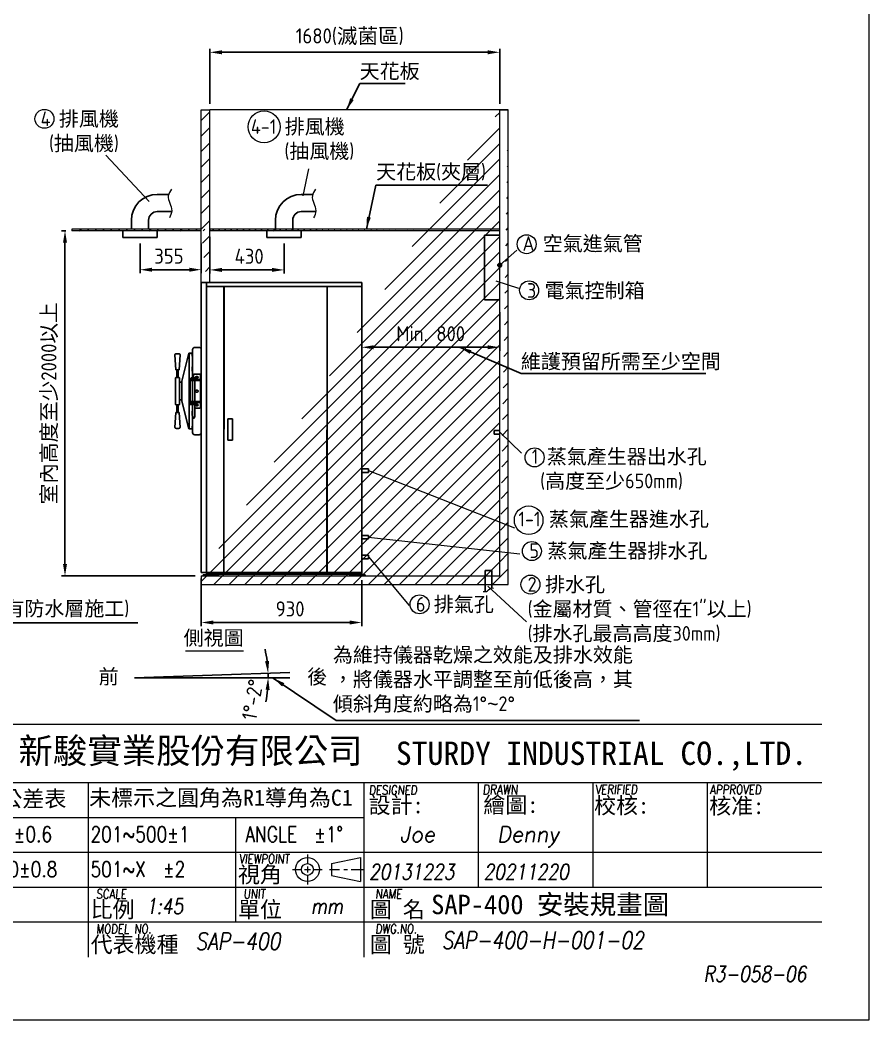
# Model space of a CAD drawing. Header units: millimetres. Extents: x -226924 to 27885, y 103 to 13773.
# Drawn here: x 22963 to 27885, y 103 to 5896 of the extents above; entities that cross this region are included whole.
import ezdxf

# ---------------------------------------------------------------- set-up
doc = ezdxf.new("R2010")
doc.units = ezdxf.units.MM
doc.linetypes.add('HIDDEN', pattern=[9.525, 6.35, -3.175])
doc.layers.get('0').update_dxf_attribs({"lineweight": 25})
for name, color, linetype, lineweight in [('D', 3, 'Continuous', 9), ('F', 7, 'Continuous', 15), ('H', 2, 'HIDDEN', 15), ('S', 4, 'Continuous', 15), ('T', 4, 'Continuous', 15)]:
    doc.layers.add(name, color=color, linetype=linetype, lineweight=lineweight)
doc.styles.get("Standard").update_dxf_attribs({"font": 'KAIU.TTF'})
doc.styles.add('STU25', font='isocp2.shx')
doc.styles.add('Text', font='romans.shx', dxfattribs={"width": 0.8, "oblique": 10})
doc.dimstyles.new('STU25', dxfattribs={"dimscale": 35, "dimtxt": 2.5, "dimasz": 2, "dimexe": 0.6, "dimexo": 1, "dimgap": 1, "dimtad": 1, "dimdsep": 46, "dimtxsty": 'STU25', "dimcen": 2, "dimazin": 2, "dimtfac": 1, "dimtmove": 0, "dimatfit": 3, "dimfxl": 0, "dimtolj": 1, "dimtzin": 0, "dimarcsym": 0})
doc.dimstyles.new('STU25$7', dxfattribs={"dimscale": 35, "dimtxt": 2.5, "dimasz": 2, "dimexe": 1.25, "dimexo": 0.625, "dimgap": 1, "dimtad": 0, "dimdec": 4, "dimdsep": 46, "dimtxsty": 'STU25', "dimcen": 2.5, "dimazin": 2, "dimtfac": 1, "dimtdec": 4, "dimtmove": 0, "dimatfit": 3, "dimfxl": 0, "dimtolj": 1, "dimtzin": 0, "dimarcsym": 0})

# ---------------------------------------------------------------- blocks, each defined once
blk = doc.blocks.new('*D4')
at = {"layer": 'D', "color": 0, "lineweight": -2}
for start, end in [(7.18063, 12.36126), (0, 2), (349.63874, 354.81937)]:
    blk.add_arc((23627, 2085.6), 774.4, start, end, dxfattribs=at)
at = {"layer": 'D', "color": 0}
for points in [[(24383.7, 2181.5), (24407, 2183.3), (24401, 2112.6)], [(24409.9, 2015.1), (24386.6, 2016.2), (24401.4, 2085.6)]]:
    blk.add_solid(points, dxfattribs=at)
at = {"layer": 'Defpoints', "color": 0}
for p in [(23627, 2085.6), (23627, 2085.6), (24401.2, 2103.6), (24527.5, 2117), (24528, 2085.6)]:
    blk.add_point(p, dxfattribs=at)
at = {"layer": 'D', "color": 0, "insert": (24311.1, 1959.1), "char_height": 87.5, "attachment_point": 5, "rotation": 79.52599, "style": 'STU25'}
blk.add_mtext('1%%D-2%%D', dxfattribs=at)
blk = doc.blocks.new('*D5')
at = {"layer": 'D', "color": 0, "lineweight": -2}
for p, q in [((24063.8, 4640.4), (24063.8, 4427.4)), ((24493.8, 4601.2), (24493.8, 4427.4)), ((24133.8, 4448.4), (24423.8, 4448.4))]:
    blk.add_line(p, q, dxfattribs=at)
at = {"layer": 'D', "color": 0}
for points in [[(24133.8, 4460.1), (24133.8, 4436.8), (24063.8, 4448.4)], [(24423.8, 4436.8), (24423.8, 4460.1), (24493.8, 4448.4)]]:
    blk.add_solid(points, dxfattribs=at)
at = {"layer": 'Defpoints', "color": 0}
for p in [(24063.8, 4675.4), (24493.8, 4636.2), (24493.8, 4448.4)]:
    blk.add_point(p, dxfattribs=at)
at = {"layer": 'D', "color": 0, "insert": (24291.3, 4527.2), "char_height": 87.5, "attachment_point": 5, "style": 'STU25'}
blk.add_mtext('\\A1;430', dxfattribs=at)
blk = doc.blocks.new('*D7')
at = {"layer": 'D', "color": 0, "lineweight": -2}
for p, q in [((23228.8, 4675.4), (23202.8, 4675.4)), ((23223.8, 2745.4), (23223.8, 4605.4)), ((23978.8, 2675.4), (23202.8, 2675.4))]:
    blk.add_line(p, q, dxfattribs=at)
at = {"layer": 'D', "color": 0}
for points in [[(23235.5, 4605.4), (23212.2, 4605.4), (23223.8, 4675.4)], [(23212.2, 2745.4), (23235.5, 2745.4), (23223.8, 2675.4)]]:
    blk.add_solid(points, dxfattribs=at)
at = {"layer": 'Defpoints', "color": 0}
for p in [(23223.8, 4675.4), (23263.8, 4675.4), (24013.8, 2675.4)]:
    blk.add_point(p, dxfattribs=at)
at = {"layer": 'D', "color": 0, "insert": (23135.4, 3675.4), "char_height": 87.5, "attachment_point": 5, "rotation": 90, "style": 'STU25'}
blk.add_mtext('\\A1;{\\f標楷體|b0|i0|c136|p65;室內高度至少}2000{\\f標楷體|b0|i0|c136|p65;以上}', dxfattribs=at)
blk = doc.blocks.new('*D11')
at = {"layer": 'D', "color": 0, "lineweight": -2}
for p, q in [((24943.8, 4341.4), (24943.8, 3979.2)), ((25743.8, 4203.9), (25743.8, 3979.2)), ((25013.8, 4000.2), (25673.8, 4000.2))]:
    blk.add_line(p, q, dxfattribs=at)
at = {"layer": 'D', "color": 0}
for points in [[(25013.8, 4011.9), (25013.8, 3988.5), (24943.8, 4000.2)], [(25673.8, 3988.5), (25673.8, 4011.9), (25743.8, 4000.2)]]:
    blk.add_solid(points, dxfattribs=at)
at = {"layer": 'Defpoints', "color": 0}
for p in [(24943.8, 4376.4), (25743.8, 4238.9), (25743.8, 4000.2)]:
    blk.add_point(p, dxfattribs=at)
at = {"layer": 'D', "color": 0, "insert": (25343.8, 4078.9), "char_height": 87.5, "attachment_point": 5, "style": 'STU25'}
blk.add_mtext('\\A1;{\\Fisocp2.shx;Min. 800}', dxfattribs=at)
blk = doc.blocks.new('*D12')
at = {"layer": 'D', "color": 0, "lineweight": -2}
for p, q in [((24063.8, 5410.4), (24063.8, 5730.1)), ((24133.8, 5709.1), (25673.8, 5709.1)), ((25743.8, 5410.4), (25743.8, 5730.1))]:
    blk.add_line(p, q, dxfattribs=at)
at = {"layer": 'D', "color": 0}
for points in [[(24133.8, 5720.7), (24133.8, 5697.4), (24063.8, 5709.1)], [(25673.8, 5697.4), (25673.8, 5720.7), (25743.8, 5709.1)]]:
    blk.add_solid(points, dxfattribs=at)
at = {"layer": 'Defpoints', "color": 0}
for p in [(25743.8, 5709.1), (24063.8, 5375.4), (25743.8, 5375.4)]:
    blk.add_point(p, dxfattribs=at)
at = {"layer": 'D', "color": 0, "insert": (24874.4, 5799.2), "char_height": 87.5, "attachment_point": 5, "style": 'STU25'}
blk.add_mtext('\\A1;1680({\\f標楷體|b0|i0|c136|p65;滅菌區})', dxfattribs=at)
blk = doc.blocks.new('*D14')
at = {"layer": 'D', "color": 0, "lineweight": -2}
for p, q in [((24013.8, 2660.4), (24013.8, 2384.8)), ((24943.8, 2651.4), (24943.8, 2384.8)), ((24083.8, 2405.8), (24873.8, 2405.8))]:
    blk.add_line(p, q, dxfattribs=at)
at = {"layer": 'D', "color": 0}
for points in [[(24083.8, 2417.4), (24083.8, 2394.1), (24013.8, 2405.8)], [(24873.8, 2394.1), (24873.8, 2417.4), (24943.8, 2405.8)]]:
    blk.add_solid(points, dxfattribs=at)
at = {"layer": 'Defpoints', "color": 0}
for p in [(24013.8, 2695.4), (24943.8, 2686.4), (24943.8, 2405.8)]:
    blk.add_point(p, dxfattribs=at)
at = {"layer": 'D', "color": 0, "insert": (24528.8, 2484.5), "char_height": 87.5, "attachment_point": 5, "style": 'STU25'}
blk.add_mtext('\\A1;930', dxfattribs=at)
blk = doc.blocks.new('*D17')
at = {"layer": 'D', "color": 0, "lineweight": -2}
for p, q in [((23658.8, 4601.2), (23658.8, 4428.6)), ((24013.8, 4601.2), (24013.8, 4428.6)), ((23728.8, 4449.6), (23943.8, 4449.6))]:
    blk.add_line(p, q, dxfattribs=at)
at = {"layer": 'D', "color": 0}
for points in [[(23728.8, 4461.2), (23728.8, 4437.9), (23658.8, 4449.6)], [(23943.8, 4437.9), (23943.8, 4461.2), (24013.8, 4449.6)]]:
    blk.add_solid(points, dxfattribs=at)
at = {"layer": 'Defpoints', "color": 0}
for p in [(23658.8, 4636.2), (24013.8, 4636.2), (24013.8, 4449.6)]:
    blk.add_point(p, dxfattribs=at)
at = {"layer": 'D', "color": 0, "insert": (23826.3, 4528.3), "char_height": 87.5, "attachment_point": 5, "style": 'STU25'}
blk.add_mtext('\\A1;355', dxfattribs=at)
blk = doc.blocks.new('新駿LOGO')
at = {"attachment_point": 1, "style": 'STU25'}
for s, insert, char_height in [('{\\f標楷體|b0|i0|c136|p65;新駿實業股份有限公司}', (-504.12, -439.33), 3.25), ('{\\f標楷體|b0|i0|c136|p65;STURDY\\H0.9667x; \\H1.034x;INDUSTRIAL CO.,LTD.}', (-455.51, -439.78), 3)]:
    blk.add_mtext(s, dxfattribs=dict(at, insert=insert, char_height=char_height))
blk = doc.blocks.new('H421')
at = {"layer": 'F', "color": 7}
for p, q in [((155.91, 38.09), (286.91, 38.09)), ((211.36, 38.09), (286.91, 38.09)), ((155.91, 30.59), (286.91, 30.59)), ((192.41, 30.59), (192.41, 17.09)), ((242.66, 30.59), (242.66, 17.09)), ((257.41, 30.59), (257.41, 17.09)), ((272.16, 30.59), (272.16, 17.09)), ((155.91, 26.09), (227.91, 26.09)), ((211.41, 26.09), (211.41, 17.09)), ((155.91, 21.59), (286.91, 21.59)), ((214.91, 21.59), (286.91, 21.59)), ((227.91, 21.59), (286.91, 21.59)), ((155.91, 17.09), (286.91, 17.09)), ((211.41, 17.09), (211.41, 12.59)), ((227.91, 17.09), (227.91, 8.09)), ((286.91, 12.59), (155.91, 12.59))]:
    blk.add_line(p, q, dxfattribs=at)
at = {"layer": 'F'}
for p, q in [((227.91, 30.59), (227.91, 17.09)), ((192.41, 17.09), (192.41, 8.09))]:
    blk.add_line(p, q, dxfattribs=at)
at = {"layer": 'F', "color": 0}
for p, q in [((220.66, 21.32), (220.66, 20.14)), ((223.77, 20.14), (227.5, 20.92)), ((227.5, 20.92), (227.5, 17.84)), ((218.72, 19.38), (219.89, 19.38)), ((220.27, 19.38), (221.04, 19.38)), ((220.66, 19.77), (220.66, 19)), ((221.42, 19.38), (222.57, 19.38)), ((223.49, 19.38), (224.81, 19.38)), ((223.77, 20.14), (223.77, 18.62)), ((225.34, 19.38), (225.81, 19.38)), ((226.31, 19.38), (228.03, 19.38)), ((220.66, 18.62), (220.66, 17.45)), ((223.77, 18.62), (227.5, 17.84))]:
    blk.add_line(p, q, dxfattribs=at)
for radius in [1.54, 0.762]:
    blk.add_circle((220.66, 19.38), radius, dxfattribs=at)
blk.add_blockref('新駿LOGO', (687.56, 475.62))
at = {"layer": 'F', "lineweight": -3}
for s, height, p in [('未標註者一般公差表', 2.076, (164.12, 27.45)), ('未標示之圓角為R1導角為C1', 2.0757, (192.54, 27.58)), ('設計:', 2.076, (228.54, 26.61)), ('繪圖:', 2.076, (243.32, 26.66)), ('校核:', 2.076, (257.59, 26.57)), ('核准:', 2.076, (272.41, 26.52)), ('視角', 2.076, (211.71, 17.69)), ('比例', 2.076, (192.73, 13.19)), ('單位', 2.076, (211.71, 13.19)), ('圖 名', 2.076, (228.7, 13.19)), ('代表機種', 2.076, (192.73, 8.69)), ('圖 號', 2.076, (228.7, 8.69))]:
    blk.add_text(s, height=height, dxfattribs=at).set_placement(p)
at = {"layer": 'F', "color": 1, "lineweight": 15, "style": 'Text', "oblique": 5, "width": 0.8}
for s, height, p in [('DESIGNED', 1.2, (228.57, 29.01)), ('DRAWN', 1.245, (243.23, 29.03)), ('VERIFIED', 1.2, (257.72, 29.09)), ('APPROVED', 1.2, (272.5, 29.06)), ('VIEWPOINT', 1.2, (211.83, 20.13)), ('SCALE', 1.2, (193.44, 15.63)), ('UNIT', 1.2, (212.42, 15.63)), ('NAME', 1.2, (229.41, 15.63)), ('MODEL NO.', 1.2, (193.44, 11.13)), ('DWG.NO.', 1.2, (229.41, 11.13))]:
    blk.add_text(s, height=height, dxfattribs=at).set_placement(p)
at = {"layer": 'F', "lineweight": 20, "style": 'Text', "width": 0.8}
for s, p in [('51~100±0.6', (174.32, 22.91)), ('201~500±1', (192.72, 22.91)), ('ANGLE  ±1%%D', (212.68, 22.91)), ('101~200±0.8', (173.63, 18.41)), ('501~X  ±2', (192.72, 18.41))]:
    blk.add_text(s, height=2, dxfattribs=at).set_placement(p)

msp = doc.modelspace()

# ---------------------------------------------------------------- hatches: boundary and pattern name
msp.add_hatch(color=256).paths.add_polyline_path([(25754.511, 4475.157, 1), (25732.989, 4475.157, 1)])
at = {"layer": 'H', "ltscale": 5}
h = msp.add_hatch(dxfattribs=at)
h.set_pattern_fill('ANSI31', color=256, scale=20, style=0)
h.set_pattern_definition([(45, (255227.12, 22191.684), (-44.90128, 44.90128), [])])
h.paths.add_polyline_path([(25743.75, 5375.393), (25793.75, 5375.393)], flags=16)
h.paths.add_polyline_path([(25743.75, 5375.393), (25793.75, 5375.393)], flags=16)
h.paths.add_polyline_path([(25743.75, 5375.393), (25793.75, 5375.393)], flags=0)
h.paths.add_polyline_path([(25743.75, 5375.393), (25793.75, 5375.393)], flags=0)
h.paths.add_polyline_path([(25743.75, 5375.393), (25793.75, 5375.393)], flags=0)
h.paths.add_polyline_path([(25743.75, 5375.393), (25793.75, 5375.393)], flags=0)
h.paths.add_polyline_path([(25743.75, 5375.393), (25793.75, 5375.393)], flags=0)
h.paths.add_polyline_path([(25743.75, 5375.393), (25793.75, 5375.393)], flags=0)
h.paths.add_polyline_path([(25743.75, 5375.393), (25793.75, 5375.393)], flags=0)
h.paths.add_polyline_path([(25743.75, 5375.393), (25793.75, 5375.393)], flags=0)
h.paths.add_polyline_path([(25743.75, 5375.393), (25793.75, 5375.393)], flags=0)
h.paths.add_polyline_path([(25743.75, 5375.393), (25793.75, 5375.393)], flags=0)
h.paths.add_polyline_path([(25743.75, 5375.393), (25793.75, 5375.393)], flags=0)
h.paths.add_polyline_path([(25743.75, 5375.393), (25793.75, 5375.393)], flags=0)
h.paths.add_polyline_path([(25743.75, 5375.393), (25793.75, 5375.393)], flags=0)
h.paths.add_polyline_path([(25743.75, 5375.393), (25793.75, 5375.393)], flags=0)
h.paths.add_polyline_path([(25743.75, 5375.393), (25793.75, 5375.393)], flags=0)
h.paths.add_polyline_path([(25743.75, 5375.393), (25793.75, 5375.393)], flags=0)
h.paths.add_polyline_path([(25743.75, 5375.393), (25793.75, 5375.393)], flags=0)
h.paths.add_polyline_path([(25743.75, 5375.393), (25793.75, 5375.393)], flags=0)
h.paths.add_polyline_path([(25743.75, 5375.393), (25793.75, 5375.393)], flags=0)
h.paths.add_polyline_path([(25743.75, 5375.393), (25793.75, 5375.393)], flags=0)
h.paths.add_polyline_path([(25743.75, 5375.393), (25793.75, 5375.393)], flags=0)
h.paths.add_polyline_path([(25743.75, 5375.393), (25793.75, 5375.393)], flags=0)
h.paths.add_polyline_path([(25743.75, 5375.393), (25793.75, 5375.393)], flags=0)
h.paths.add_polyline_path([(25743.75, 5375.393), (25793.75, 5375.393)], flags=0)
h.paths.add_polyline_path([(25743.75, 5375.393), (25793.75, 5375.393)], flags=0)
edge = h.paths.add_edge_path()
edge.add_line((25793.75, 2625.393), (25793.75, 5375.393))
edge.add_line((25743.75, 2675.393), (25743.75, 5375.393))
edge.add_line((24013.75, 2625.393), (25793.75, 2625.393))
edge.add_line((24013.75, 2675.393), (25743.75, 2675.393))
edge.add_line((24013.75, 2675.393), (24013.75, 2625.393))
h = msp.add_hatch(dxfattribs=at)
h.set_pattern_fill('ANSI31', color=256, scale=20, style=0)
h.set_pattern_definition([(45, (-6121.52, 1310.95), (-44.90128, 44.90128), [])])
h.paths.add_polyline_path([(24013.75, 5375.393), (24063.75, 5375.393), (24063.75, 4376.393), (24013.75, 4376.393)])
h.paths.add_polyline_path([(24013.75, 5375.393), (24063.75, 5375.393)], flags=16)
h.paths.add_polyline_path([(24013.75, 5375.393), (24063.75, 5375.393)], flags=16)
h.paths.add_polyline_path([(24013.75, 5375.393), (24063.75, 5375.393)], flags=0)
h.paths.add_polyline_path([(24013.75, 5375.393), (24063.75, 5375.393)], flags=0)
edge = h.paths.add_edge_path(flags=16)
edge.add_line((24013.75, 4376.393), (24043.75, 4376.393))
edge.add_line((24013.75, 4675.393), (24013.75, 4685.393))
at = {"layer": 'H'}
h = msp.add_hatch(dxfattribs=at)
h.set_pattern_fill('ANSI31', color=256, scale=10, style=0)
h.set_pattern_definition([(45, (238410.61, 23291.323), (-22.4506403, 22.4506403), [])])
h.paths.add_polyline_path([(24033.75, 4685.393), (23283.75, 4685.393), (23283.75, 4675.393), (24033.75, 4675.393)])
h = msp.add_hatch(dxfattribs=at)
h.set_pattern_fill('ANSI31', color=256, scale=200, style=0)
h.set_pattern_definition([(45, (238653.394, 22995.245), (-17.6776695, 17.6776695), [])])
h.paths.add_polyline_path([(25743.75, 4674.778), (25743.75, 4685.393)])
h.paths.add_polyline_path([(25743.75, 4674.778), (25743.75, 4685.393)], flags=16)
h.paths.add_polyline_path([(25743.75, 4674.778), (25743.75, 4685.393)], flags=0)
h.paths.add_polyline_path([(25743.75, 4674.778), (25743.75, 4685.393)], flags=0)
h.paths.add_polyline_path([(25743.75, 4674.778), (25743.75, 4685.393)], flags=0)
h.paths.add_polyline_path([(25743.75, 4674.778), (25743.75, 4685.393)], flags=0)
h.paths.add_polyline_path([(25743.75, 4674.778), (25743.75, 4685.393)], flags=0)
h.paths.add_polyline_path([(25743.75, 4674.778), (25743.75, 4685.393)], flags=0)
h.paths.add_polyline_path([(25743.75, 4674.778), (25743.75, 4685.393)], flags=0)
h.paths.add_polyline_path([(25743.75, 4674.778), (25743.75, 4685.393)], flags=0)
h.paths.add_polyline_path([(25743.75, 4674.778), (25743.75, 4685.393)], flags=0)
h.paths.add_polyline_path([(25743.75, 4674.778), (25743.75, 4685.393)], flags=0)
edge = h.paths.add_edge_path()
edge.add_line((25743.75, 4685.393), (24063.75, 4685.393))
edge.add_line((25743.75, 4675.393), (24063.75, 4675.393))
edge.add_line((24063.75, 4685.393), (24063.75, 4675.393))

# ---------------------------------------------------------------- linework, layer by layer
for p, q in [((23758.75, 4886.142), (23824.67, 4886.142)), ((24593.75, 4886.142), (24659.67, 4886.142)), ((23758.75, 4786.142), (23842.044, 4786.142)), ((24593.75, 4786.142), (24677.044, 4786.142)), ((23608.75, 4685.393), (23608.75, 4736.142)), ((23708.75, 4685.393), (23708.75, 4736.142)), ((24443.75, 4675.393), (24443.75, 4736.142)), ((24543.75, 4675.393), (24543.75, 4736.142)), ((23558.75, 4675.393), (23558.75, 4636.25)), ((23558.75, 4636.25), (23758.75, 4636.25)), ((23758.75, 4675.393), (23758.75, 4636.25)), ((24393.75, 4675.393), (24393.75, 4636.25)), ((24393.75, 4636.25), (24593.75, 4636.25)), ((24593.75, 4675.393), (24593.75, 4636.25)), ((24013.75, 4376.393), (24013.75, 2696.393)), ((24043.75, 4376.393), (24013.75, 4376.393)), ((24043.75, 4376.393), (24943.75, 4376.393)), ((24043.75, 4351.393), (24043.75, 4376.393)), ((24043.75, 4351.393), (24043.75, 2696.393)), ((24043.75, 4351.393), (24143.75, 4351.393)), ((24043.75, 4351.393), (24082.915, 4351.393)), ((24143.75, 4351.393), (24143.75, 2696.393)), ((24145.75, 4351.393), (24144.75, 2696.393)), ((24742.75, 4351.393), (24145.75, 4351.393)), ((24741.75, 2696.393), (24742.75, 4351.393)), ((24743.75, 2696.393), (24743.75, 4351.393)), ((24943.75, 4351.393), (24743.75, 4351.393)), ((24943.75, 4376.393), (24943.75, 4351.393)), ((24943.75, 2696.393), (24943.75, 4351.393)), ((24001.75, 3998.893), (23975.75, 3998.893)), ((23865.5, 3869.631), (23861, 3956.631)), ((23891, 3956.631), (23886.5, 3869.631)), ((23901.75, 3803.893), (23942.589, 3965.393)), ((23943.75, 3965.091), (23942.589, 3965.393)), ((23943.75, 3965.393), (23943.75, 3527.393)), ((23943.75, 3965.393), (23963.75, 3965.393)), ((23960.75, 3958.821), (23963.75, 3958.821)), ((23960.75, 3958.821), (23960.75, 3949.55)), ((23960.75, 3949.55), (23963.75, 3949.55)), ((23963.75, 3823.893), (23963.75, 3986.893)), ((24013.75, 3505.893), (24013.75, 3986.893)), ((23963.75, 3886.951), (23960.75, 3886.951)), ((23960.75, 3886.951), (23960.75, 3862.681)), ((23866.25, 3825.143), (23864.75, 3823.643)), ((23864.75, 3823.643), (23864.75, 3669.143)), ((23886.5, 3869.631), (23865.5, 3869.631)), ((23866.25, 3825.143), (23886.25, 3825.143)), ((23871.25, 3869.631), (23871.25, 3826.393)), ((23880.75, 3826.393), (23880.75, 3869.631)), ((23886.25, 3825.143), (23887.75, 3823.643)), ((23887.75, 3823.643), (23887.75, 3791.393)), ((23955.8, 3823.393), (23956.3, 3823.893)), ((23956.3, 3823.893), (23983.3, 3823.893)), ((23963.75, 3862.681), (23960.75, 3862.681)), ((23968.75, 3840.004), (23968.75, 3823.893)), ((23973.75, 3845.004), (24003.75, 3845.004)), ((23983.3, 3823.893), (23983.8, 3823.393)), ((23991.25, 3830.971), (23986.25, 3830.971)), ((24008.75, 3840.004), (24008.75, 3652.782)), ((23887.75, 3796.893), (23888.75, 3797.893)), ((23887.75, 3695.893), (23887.75, 3796.893)), ((23888.75, 3797.893), (23901.75, 3797.893)), ((23901.75, 3803.893), (23901.75, 3688.893)), ((23955.8, 3819.393), (23955.8, 3823.393)), ((23956.3, 3818.893), (23955.8, 3819.393)), ((23983.3, 3818.893), (23956.3, 3818.893)), ((23963.45, 3806.893), (23963.45, 3685.893)), ((23976.15, 3679.893), (23976.15, 3806.893)), ((23983.8, 3819.393), (23983.3, 3818.893)), ((23983.8, 3823.393), (23983.8, 3819.393)), ((23991.25, 3820.971), (23986.25, 3820.971)), ((23991.25, 3750.971), (23986.25, 3750.971)), ((23991.25, 3740.971), (23986.25, 3740.971)), ((23866.25, 3667.643), (23864.75, 3669.143)), ((23886.25, 3667.643), (23866.25, 3667.643)), ((23871.25, 3623.156), (23871.25, 3666.393)), ((23880.75, 3666.393), (23880.75, 3623.156)), ((23886.25, 3667.643), (23887.75, 3669.143)), ((23887.75, 3701.393), (23887.75, 3669.143)), ((23888.75, 3694.893), (23887.75, 3695.893)), ((23901.75, 3694.893), (23888.75, 3694.893)), ((23901.75, 3688.893), (23942.589, 3527.393)), ((23963.45, 3679.893), (23963.45, 3674.893)), ((23963.45, 3668.893), (23963.45, 3600.893)), ((23976.15, 3674.893), (23976.15, 3679.893)), ((23976.15, 3600.893), (23976.15, 3668.893)), ((23991.25, 3670.971), (23986.25, 3670.971)), ((23991.25, 3660.971), (23986.25, 3660.971)), ((23865.5, 3623.156), (23861, 3536.156)), ((23886.5, 3623.156), (23865.5, 3623.156)), ((23891, 3536.156), (23886.5, 3623.156)), ((23963.45, 3630.106), (23960.75, 3630.106)), ((23960.75, 3630.106), (23960.75, 3605.835)), ((23963.45, 3605.835), (23960.75, 3605.835)), ((23963.45, 3600.893), (23966.3, 3588.893)), ((23963.75, 3505.893), (23963.75, 3599.63)), ((23976.15, 3600.893), (23973.3, 3588.893)), ((23976.15, 3647.782), (24003.75, 3647.782)), ((23960.75, 3543.236), (23963.75, 3543.236)), ((23960.75, 3543.236), (23960.75, 3533.966)), ((23960.75, 3533.966), (23963.75, 3533.966)), ((23966.3, 3588.893), (23973.3, 3588.893)), ((24167.75, 3461.393), (24167.75, 3586.393)), ((24167.75, 3586.393), (24194.75, 3586.393)), ((24194.75, 3586.393), (24194.75, 3461.393)), ((23943.75, 3527.695), (23942.589, 3527.393)), ((23943.75, 3527.393), (23963.75, 3527.393)), ((23975.75, 3493.893), (24001.75, 3493.893)), ((25711.375, 3517.678), (25743.75, 3517.678)), ((25711.375, 3517.678), (25711.375, 3497.678)), ((25711.375, 3497.678), (25743.75, 3497.678)), ((24194.75, 3461.393), (24167.75, 3461.393)), ((24943.75, 3295.393), (24983.75, 3295.393)), ((24943.75, 3275.393), (24983.75, 3275.393)), ((24983.75, 3275.393), (24983.75, 3295.393)), ((24943.75, 2910.393), (24983.75, 2910.393)), ((24983.75, 2890.393), (24983.75, 2910.393)), ((24943.75, 2890.393), (24983.75, 2890.393)), ((24943.75, 2795.393), (24983.75, 2795.393)), ((24983.75, 2775.393), (24983.75, 2795.393)), ((24943.75, 2775.393), (24983.75, 2775.393)), ((24013.75, 2696.393), (24043.75, 2696.393)), ((24043.75, 2696.393), (24143.75, 2696.393)), ((24043.75, 2696.393), (24043.75, 2686.393)), ((24043.75, 2686.393), (24943.75, 2686.393)), ((24741.75, 2696.393), (24144.75, 2696.393)), ((24842.25, 2696.393), (24195.25, 2696.393)), ((24943.75, 2696.393), (24743.75, 2696.393)), ((24943.75, 2686.393), (24943.75, 2696.393)), ((25698.75, 2707.768), (25658.75, 2707.768)), ((25658.75, 2707.768), (25658.75, 2584.511)), ((25698.75, 2707.768), (25698.75, 2606.345)), ((23627.001, 2085.604), (24527.452, 2117.049)), ((23627.001, 2085.604), (24528.001, 2085.604))]:
    msp.add_line(p, q)
at = {"linetype": 'Continuous'}
for p, q in [((23943.75, 3811.393), (23953.75, 3811.393)), ((23943.75, 3676.393), (23943.75, 3810.393)), ((23949.75, 3810.393), (23949.75, 3810.393)), ((23952.25, 3818.893), (23983.75, 3818.893)), ((23983.75, 3812.893), (23952.25, 3812.893)), ((23983.75, 3818.893), (23983.75, 3812.893)), ((23949.75, 3676.393), (23949.75, 3676.393)), ((23983.75, 3674.893), (23952.25, 3674.893)), ((23983.75, 3668.893), (23952.25, 3668.893)), ((23983.75, 3674.893), (23983.75, 3668.893)), ((24024.25, 2679.393), (24024.25, 2682.393)), ((24024.25, 2682.393), (24113.25, 2682.393)), ((24113.25, 2679.393), (24024.25, 2679.393)), ((24058.358, 2682.393), (24058.358, 2686.393)), ((24063.554, 2686.393), (24063.554, 2682.393)), ((24073.946, 2686.393), (24073.946, 2682.393)), ((24079.142, 2686.393), (24079.142, 2682.393)), ((24113.25, 2682.393), (24113.25, 2679.393)), ((24963.25, 2682.393), (24874.25, 2682.393)), ((24874.25, 2682.393), (24874.25, 2679.393)), ((24874.25, 2679.393), (24963.25, 2679.393)), ((24908.358, 2686.393), (24908.358, 2682.393)), ((24913.554, 2686.393), (24913.554, 2682.393)), ((24923.946, 2686.393), (24923.946, 2682.393)), ((24929.142, 2682.393), (24929.142, 2686.393)), ((24963.25, 2679.393), (24963.25, 2682.393))]:
    msp.add_line(p, q, dxfattribs=at)
at = {"ltscale": 0.5}
msp.add_line((23949.75, 3677.393), (23949.75, 3810.393), dxfattribs=at)
msp.add_lwpolyline([(25743.75, 4649.263), (25656.164, 4649.263), (25656.164, 4275.393), (25743.75, 4275.393)])
for points in [[(24008.75, 3812.893), (24008.75, 3806.893), (23953.75, 3806.893), (23953.75, 3812.893)], [(24008.75, 3679.893), (24008.75, 3685.893), (23953.75, 3685.893), (23953.75, 3679.893)]]:
    msp.add_lwpolyline(points, close=True)
msp.add_circle((25743.75, 4475.393), 10.761)
for centre, radius, start, end in [((23758.75, 4736.142), 150, 90, 180), ((24593.75, 4736.142), 150, 90, 180), ((23758.75, 4736.142), 50, 90, 180), ((24593.75, 4736.142), 50, 90, 180), ((23975.75, 3986.893), 12, 90, 180), ((24001.75, 3986.893), 12, 0, 90), ((23866.007, 3956.631), 5.007, 101.3528854, 180), ((23876, 3906.858), 55.773, 78.6471146, 101.3528854), ((23885.993, 3956.631), 5.007, 354.0781277, 78.6471146), ((23973.75, 3840.004), 5, 90, 180), ((23986.25, 3825.971), 5, 90, 270), ((23991.25, 3825.971), 5, 270, 90), ((24003.75, 3840.004), 5, 0, 90), ((23952.25, 3810.393), 2.5, 90, 180), ((23986.25, 3745.971), 5, 90, 270), ((23991.25, 3745.971), 5, 270, 90), ((23952.25, 3677.393), 2.5, 180, 270), ((23986.25, 3665.971), 5, 90, 270), ((23991.25, 3665.971), 5, 270, 90), ((24003.75, 3652.782), 5, 270, 0), ((23866.007, 3536.156), 5.007, 180, 258.6471146), ((23885.993, 3536.156), 5.007, 281.3528854, 5.9218723), ((23876, 3585.928), 55.773, 258.6471146, 281.3528854), ((23975.75, 3505.893), 12, 180, 270), ((24001.75, 3505.893), 12, 270, 0)]:
    msp.add_arc(centre, radius, start, end)
at = {"linetype": 'Continuous'}
for centre, start, end in [((23952.25, 3810.393), 90, 180), ((23952.25, 3677.393), 180, 270)]:
    msp.add_arc(centre, 8.5, start, end, dxfattribs=at)
at = {"layer": 'D'}
for p, q in [((23711.462, 4845.558), (23461.145, 5113.442)), ((24604.101, 4878.19), (24637.791, 5033.025)), ((25743.75, 4475.393), (25843.453, 4563.727)), ((25721.317, 4385.075), (25853.031, 4341.754)), ((25743.75, 3507.678), (25870.074, 3385.915)), ((24983.75, 3285.393), (25830.137, 2954.311)), ((24983.75, 2900.393), (25860.653, 2802.675)), ((24983.75, 2785.393), (25218.681, 2504.687)), ((25675.22, 2616.564), (25899.015, 2410.144)), ((23921.96, 2242.302), (24259.377, 2242.302))]:
    msp.add_line(p, q, dxfattribs=at)
for centre, radius in [((23104.545, 5323.594), 55), ((24377.725, 5277.208), 92.5), ((25899.846, 4597.285), 55), ((25914.266, 4330.178), 55), ((25946.043, 3362.285), 55), ((25911.709, 2998.323), 82.93), ((25930.366, 2819.589), 55), ((25922.148, 2625.578), 55), ((25279.464, 2511.053), 55)]:
    msp.add_circle(centre, radius, dxfattribs=at)
for points in [[(23840.985, 4915.718), (23822.723, 4877.814), (23842.39, 4791.476), (23829.747, 4749.36)], [(24675.985, 4915.718), (24657.723, 4877.814), (24677.39, 4791.476), (24664.747, 4749.36)], [(25648.087, 2585.651), (25666.415, 2585.651), (25692.821, 2605.52), (25708.043, 2605.52)]]:
    msp.add_spline(points, degree=3, dxfattribs=at)
at = {"layer": 'F', "color": 6}
msp.add_lwpolyline([(14699.534, 9372.996), (14699.534, 102.996), (27884.534, 102.996), (27884.534, 9372.996)], close=True, dxfattribs=at)
msp.add_lwpolyline([(14699.534, 9372.996), (14699.534, 102.996), (27884.534, 102.996), (27884.534, 9372.996)], close=True, dxfattribs=at)
at = {"layer": 'H'}
for p, q in [((24063.75, 4685.393), (24063.75, 4675.393)), ((25743.75, 4674.778), (25743.75, 4685.393)), ((23943.75, 3964.193), (23963.75, 3964.193))]:
    msp.add_line(p, q, dxfattribs=at)
at = {"layer": 'S'}
for p, q in [((24013.75, 4376.393), (24013.75, 5375.393)), ((24013.75, 5375.393), (24063.75, 5375.393)), ((24013.75, 5375.393), (24063.75, 5375.393)), ((25743.75, 5375.393), (24063.75, 5375.393)), ((24063.75, 4376.393), (24063.75, 5375.393)), ((25743.75, 2675.393), (25743.75, 5375.393)), ((25793.75, 5375.393), (25743.75, 5375.393)), ((25743.75, 5375.393), (25793.75, 5375.393)), ((25793.75, 2625.393), (25793.75, 5375.393)), ((23263.75, 4685.393), (23263.75, 4675.393)), ((24013.75, 4685.393), (23263.75, 4685.393)), ((24013.75, 4675.393), (23263.75, 4675.393)), ((24013.75, 4675.393), (24013.75, 4685.393)), ((25743.75, 4685.393), (24063.75, 4685.393)), ((25743.75, 4675.393), (24063.75, 4675.393)), ((25743.75, 4674.778), (25743.75, 4685.393)), ((23943.75, 3965.393), (23942.589, 3965.393)), ((23942.589, 3965.393), (23943.75, 3965.091)), ((23943.75, 3965.091), (23943.75, 3965.393)), ((23942.589, 3527.393), (23943.75, 3527.695)), ((23942.589, 3527.393), (23943.75, 3527.393)), ((23943.75, 3527.695), (23943.75, 3527.393)), ((24013.75, 2675.393), (25743.75, 2675.393)), ((24013.75, 2675.393), (24013.75, 2625.393)), ((24013.75, 2625.393), (25793.75, 2625.393))]:
    msp.add_line(p, q, dxfattribs=at)

# ---------------------------------------------------------------- block references
at = {"xscale": 45, "yscale": 45, "zscale": 45}
msp.add_blockref('H421', (14699.534, 102.996), dxfattribs=at)

# ---------------------------------------------------------------- texts
at = {"layer": 'D', "color": 4}
msp.add_text('SAP-400 安裝規畫圖', height=112.5, dxfattribs=at).set_placement((25346.45, 716.031))
at = {"layer": 'D', "char_height": 85, "attachment_point": 1}
for s, insert in [('{\\C3;天花板 }', (24931.809, 5642.29)), ('{\\Fisocp2.shx;\\C3;4 \\f標楷體|b0|i0|c136|p65;排風機\\P\\Fisocp2.shx; (\\f標楷體|b0|i0|c136|p65;抽風機\\Fisocp2.shx;)}', (23082.454, 5366.208)), ('{\\Fisocp2.shx;\\C3;4-1 \\f標楷體|b0|i0|c136|p65;排風機\\P\\Fisocp2.shx;    (\\f標楷體|b0|i0|c136|p65;抽風機\\Fisocp2.shx;)}', (24301.424, 5321.054)), ('{\\C3;天花板\\Fisocp2.shx;(\\f標楷體|b0|i0|c136|p65;夾層\\Fisocp2.shx;)}', (25027.284, 5059.79)), ('{\\Fisocp2.shx;\\C3;A \\f標楷體|b0|i0|c136|p65;空氣進氣管}', (25875.947, 4643.71)), ('{\\Fisocp2.shx;\\C3;3 \\f標楷體|b0|i0|c136|p65;電氣控制箱}', (25901.715, 4371.656)), ('{\\C3;維護預留所需至少空間}', (25866.219, 3961.226)), ('{\\Fisocp2.shx;\\C3;1 \\f標楷體|b0|i0|c136|p65;蒸氣產生器出水孔\\P\\Fisocp2.shx; (\\f標楷體|b0|i0|c136|p65;高度至少\\Fisocp2.shx;650mm)}', (25929.661, 3409.901)), ('{\\Fisocp2.shx;\\C3;1-1\\Fisocp3.shx; \\f標楷體|b0|i0|c136|p65;蒸氣產生器進水孔}', (25851.906, 3047.891)), ('{\\Fisocp2.shx;\\C3;5 \\f標楷體|b0|i0|c136|p65;蒸氣產生器排水孔}', (25916.041, 2864.419)), ('{\\Fisocp2.shx;\\C3;6 \\f標楷體|b0|i0|c136|p65;排氣孔}', (25258.138, 2553.88)), ('{\\C3;地板\\Fisocp2.shx;(\\f標楷體|b0|i0|c136|p65;注意需有防水層施工\\Fisocp2.shx;)}', (22264.379, 2529.261)), ('{\\C3;為維持儀器乾燥之效能及排水效能\\P，將儀器水平調整至前低後高，其\\P傾斜角度約略為\\Fisocp2.shx;1%%D\\f???|b0|i0|c0|p65;~\\Fisocp2.shx;2%%D}', (24776.769, 2261.191)), (' 前', (23361.43, 2134.73)), ('{\\Fisocp2.shx; }後', (24579.306, 2134.28))]:
    msp.add_mtext(s, dxfattribs=dict(at, insert=insert))
at = {"layer": 'D', "insert": (25905.547, 2668.72), "char_height": 85, "attachment_point": 1, "style": 'STU25'}
msp.add_mtext('2 {\\f標楷體|b0|i0|c136|p65;排水孔\\P}({\\f標楷體|b0|i0|c136|p65;金屬材質、管徑在}1"{\\f標楷體|b0|i0|c136|p65;以上})\\P({\\f標楷體|b0|i0|c136|p65;排水孔最高高度}30mm)', dxfattribs=at)
at = {"layer": 'D', "color": 11, "insert": (23911.756, 2359.298), "char_height": 85, "attachment_point": 1}
msp.add_mtext('側視圖', dxfattribs=at)
at = {"layer": 'T', "lineweight": 20, "style": 'Text', "oblique": 10}
for s, p in [('Joe', (25164.026, 1134.159)), ('Denny', (25729.08, 1134.159))]:
    msp.add_text(s, height=90, dxfattribs=at).set_placement(p)
at = {"layer": 'T', "lineweight": 20, "style": 'Text', "oblique": 10, "width": 0.8}
for s, height, p in [('20131223', 90, (24986.706, 916.246)), ('20211220', 90, (25650.456, 916.246)), ('1:45', 90, (23693.054, 717.369)), ('mm', 90, (24649.67, 717.624)), ('SAP-400', 99, (23980.014, 509.766)), ('SAP-400-H-001-02', 99, (25407.793, 516.06))]:
    msp.add_text(s, height=height, dxfattribs=at).set_placement(p)
at = {"layer": 'T', "linetype": 'Continuous', "lineweight": 20, "insert": (26925.364, 415.019), "char_height": 90, "attachment_point": 1, "style": 'Text'}
msp.add_mtext('{R3-058-06}', dxfattribs=at)

# ---------------------------------------------------------------- dimensions: what is measured, and where the dimension line sits
at = {"layer": 'D'}
for base, p1, p2, text, picture, middle in [((25743.75, 5709.082), (24063.75, 5375.393), (25743.75, 5375.393), '<>({\\f標楷體|b0|i0|c136|p65;滅菌區})', '*D12', (24874.433, 5709.082)), ((25743.75, 4000.187), (24943.75, 4376.393), (25743.75, 4238.858), '{\\Fisocp2.shx;Min. <>}', '*D11', (25343.75, 4000.187))]:
    dim = msp.add_linear_dim(base=base, p1=p1, p2=p2, text=text, dimstyle='STU25', dxfattribs=at)
    dim.commit()
    dim.dimension.update_dxf_attribs({"geometry": picture, "text_midpoint": middle, "dimtype": 160})
dim = msp.add_linear_dim(base=(23223.833, 4675.393), p1=(24013.75, 2675.393), p2=(23263.75, 4675.393), angle=90, text='{\\f標楷體|b0|i0|c136|p65;室內高度至少}<>{\\f標楷體|b0|i0|c136|p65;以上}', dimstyle='STU25', dxfattribs=at)
dim.commit()
dim.dimension.update_dxf_attribs({"geometry": '*D7', "text_midpoint": (23223.833, 3675.393), "dimtype": 160})
for base, p1, p2, picture, middle in [((24013.75, 4449.565), (23658.75, 4636.25), (24013.75, 4636.25), '*D17', (23826.25, 4449.565)), ((24493.75, 4448.448), (24063.75, 4675.393), (24493.75, 4636.25), '*D5', (24291.25, 4448.448)), ((24943.75, 2405.761), (24013.75, 2695.393), (24943.75, 2686.393), '*D14', (24528.75, 2405.761))]:
    dim = msp.add_linear_dim(base=base, p1=p1, p2=p2, dimstyle='STU25', dxfattribs=at)
    dim.commit()
    dim.dimension.update_dxf_attribs({"geometry": picture, "text_midpoint": middle, "dimtype": 160})
dim = msp.add_angular_dim_2l(base=(24401.228, 2103.625), line1=((23627.001, 2085.604), (24528.001, 2085.604)), line2=((23627.001, 2085.604), (24527.452, 2117.049)), text='1%%D-2%%D', dimstyle='STU25', override={"dimtxsty": 'STU25'}, dxfattribs=at)
dim.commit()
dim.dimension.update_dxf_attribs({"geometry": '*D4', "text_midpoint": (24388.533, 1944.82), "dimtype": 162})

# ---------------------------------------------------------------- leaders
for points in [[(24856.053, 5375.393), (24933.374, 5529.135), (25196.628, 5529.135)], [(24970.653, 4685.393), (25025.201, 4939.397), (25673.273, 4939.397)], [(25510.892, 4000.187), (25867.591, 3848.474), (26938.839, 3848.474)], [(21969.914, 2675.393), (22254.01, 2404.806), (23645.471, 2404.806)], [(24430.943, 2083.819), (24795.972, 1838.869), (26553.504, 1838.869)]]:
    msp.add_leader(points, dimstyle='STU25$7', override={"dimgap": 1, "dimtad": 0}, dxfattribs=at)

doc.saveas('drawing.dxf')
